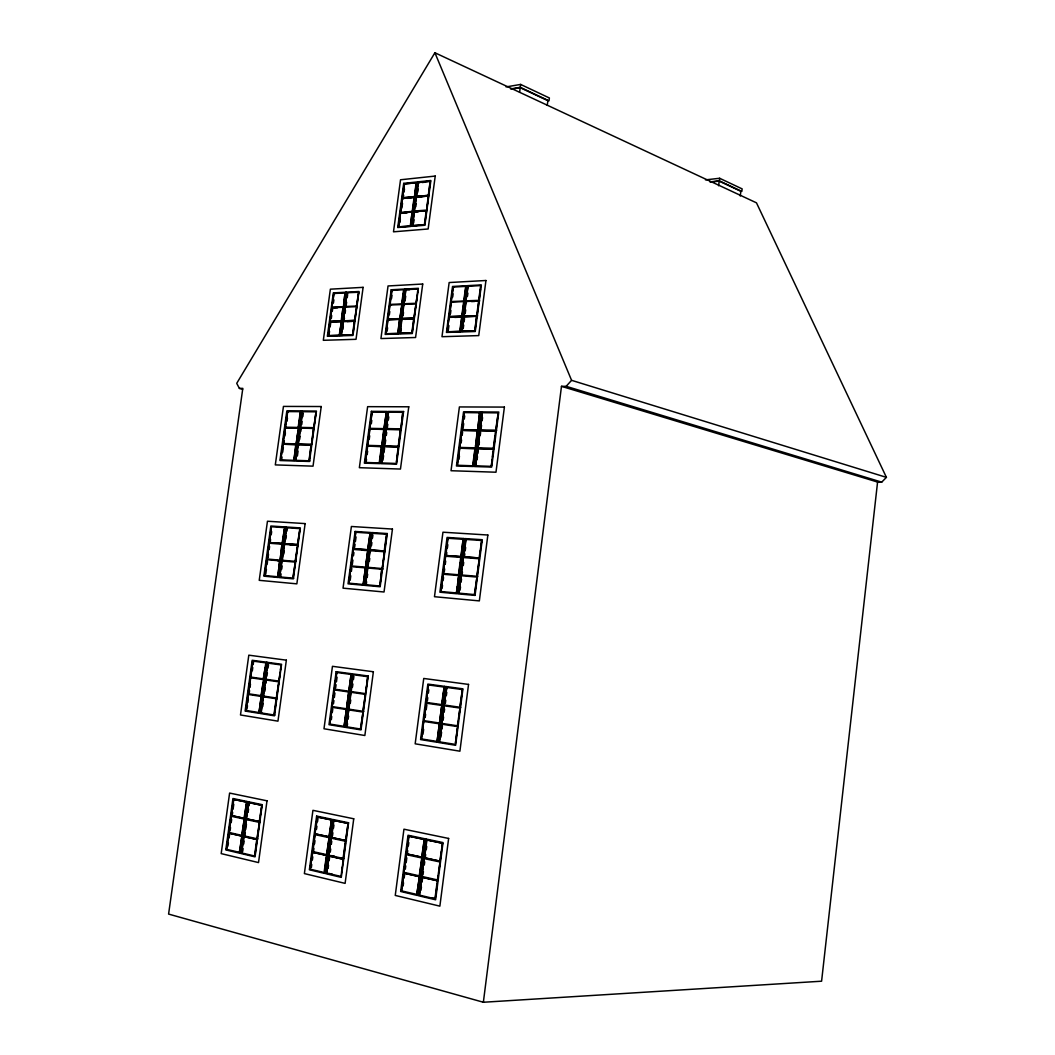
<?xml version="1.0" encoding="UTF-8"?>
<svg xmlns="http://www.w3.org/2000/svg" width="1055" height="1055" viewBox="0 0 1055 1055"><rect width="100%" height="100%" fill="white"/><g stroke="black" fill="none" stroke-linecap="round" stroke-linejoin="round"><path stroke-width="1.5" d="M877.575 482.043L821.594 981.203L483.361 1002.25L168.589 914.078L242.808 388.372L239.393 388.385L236.716 383.347L434.897 52.75L756.475 202.837L886.411 477.361L881.716 482.135L877.575 482.043L561.484 386.341L483.361 1002.25M740.267 195.993L740.834 191.285L719.18 181.117L711.176 182.014M718.613 185.746L719.18 181.117M719.629 178.269L742.14 188.885L741.836 191.417L719.325 180.84L719.629 178.269L705.452 179.878M519.601 92.326L520.207 87.684L512.427 89.002M520.629 84.426L549.378 97.983L549.009 100.832L520.247 87.314L520.629 84.426L506.07 86.919M419.455 876.626L416.791 894.495L419.455 876.626L403.814 873.131L401.493 890.868L417.121 894.495M421.657 857.214L424.308 839.398L421.987 857.214L406.346 853.864L408.667 836.18L409.643 836.193M461.787 556.776L460.85 556.592L463.119 539.25L461.167 556.658L445.777 555.523L448.032 538.314M472.693 465.73L474.948 448.52L459.518 448.177L457.29 465.255L459.835 448.256L475.251 448.599L473.009 465.809L457.29 465.255M477.282 430.585L475.343 447.848L459.624 447.425L461.853 430.374L477.585 430.677L461.853 430.374M419.547 875.835L421.881 857.992L406.241 854.642L403.92 872.353L419.231 875.835L421.881 857.992M437.073 741.441L439.368 723.809L423.701 721.422L421.407 738.922L437.073 741.441L439.368 723.809M439.684 721.422L441.557 707.021M442.493 699.861L441.874 704.648L426.194 702.406L428.488 684.959L426.194 702.406M442.915 696.656L443.535 691.869M456.433 592.963L458.701 575.555L442.995 574.237L440.739 591.512L456.433 592.963L457.25 586.633M457.672 583.468L458.49 577.138M460.442 562.157L458.806 574.79L443.1 573.472L445.355 556.222L461.061 557.422M475.554 446.278L477.388 432.233M477.691 429.913L479.616 412.676L477.691 429.913L461.958 429.622L464.187 412.584L479.92 412.769M437.298 880.78L434.963 898.807L419.402 895.115L421.723 877.219L437.627 880.78L421.723 877.219M421.829 876.428L424.163 858.572L421.829 876.428L437.72 879.989L438.313 875.479M441.425 851.385L440.159 861.197L424.255 857.781L426.589 839.938L427.552 839.965M439.368 741.836L441.979 724.205L439.368 741.836L455.285 744.395L457.593 726.605L441.663 724.178M441.768 723.4L444.063 705.769L441.768 723.4L457.699 725.827L458.318 720.974M444.168 704.991L446.779 687.438L444.168 704.991L460.099 707.285L462.393 689.561L446.45 687.398M458.727 593.134L461.009 575.714L476.966 577.059L474.697 594.611L458.727 593.134L461.009 575.714M461.101 574.949L463.369 557.554L479.339 558.768L477.071 576.294L461.101 574.949L463.369 557.554M464.82 553.809L464.411 556.974L463.475 556.789L465.73 539.422L481.7 540.503L480.882 546.859M477.875 448.665L475.634 465.888L477.559 448.586L493.555 449.021L477.559 448.586M480.21 430.704L477.968 447.9L479.906 430.625L495.903 430.928L479.906 430.625M479.999 429.86L482.241 412.69L498.237 412.874L495.995 430.163L480.315 429.952L482.241 412.69M422.053 877.219L419.402 895.115M466.046 539.487L463.778 556.842L479.432 558.003L463.475 556.789M421.011 890.222L421.433 886.978M422.066 882.099L422.488 878.841M423.015 874.806L423.437 871.562M424.295 865.074L424.717 861.816M425.653 854.55L425.231 857.794L424.255 857.781M426.286 849.684L426.708 846.44M440.95 737.102L441.583 732.289M441.992 729.071L442.414 725.866M443.14 720.288L443.562 717.084M444.181 712.27L444.603 709.079M445.329 703.5L445.751 700.296M446.371 695.496L446.793 692.304M460.086 590.141L460.507 586.976M461.127 582.228L461.536 579.05M462.05 575.12L462.459 571.955M463.277 565.638L463.699 562.473M465.229 550.657L465.637 547.505M477.071 459.782L477.48 456.657M477.875 453.518L478.284 450.393M478.996 444.946L479.405 441.821M480.223 435.57L480.632 432.445M481.133 428.567L481.542 425.442M482.148 420.76L482.557 417.635M439.829 861.183L442.493 843.222L441.847 848.128M479.128 557.937L481.7 540.503M493.252 448.929L491.314 466.363L492.131 460.059M495.586 430.849L493.344 448.164L494.268 448.415M435.478 897.304L437.232 883.787M438.695 872.485L440.054 861.988L424.163 858.572M455.496 742.773L457.382 728.227M458.74 717.756L459.993 708.063L444.063 705.769M479.854 554.811L480.473 550.051M492.54 456.907L493.147 452.173M495.283 435.649L493.661 448.256L477.664 447.821M547.255 105.381L547.861 100.673L520.207 87.684M460.679 331.666L459.769 331.362L461.681 316.777L449.061 317.278L447.135 331.771L449.061 317.278M462.683 316.447L461.774 316.144L463.686 301.572L451.052 302.165L449.14 316.645L462.077 316.249L463.567 304.921M465.783 288.12L464.081 301.044L451.144 301.532L453.057 287.066L465.69 286.393L463.778 300.939L464.688 301.255M461.905 331.296L463.831 316.698L476.636 316.197L475.014 330.98L461.905 331.296L475.014 330.98M463.91 316.052L465.835 301.479L478.944 300.992L477.031 315.656L463.91 316.052L477.638 315.867M468.143 286.393L465.914 300.833L467.84 286.274L480.645 285.589L478.733 300.24L479.643 300.556M462.222 331.389L463.831 316.698M464.226 316.157L466.139 301.585M463.25 328.356L463.686 325.111M464.108 321.881L464.53 318.636M465.255 313.137L465.69 309.893M467.471 296.31L467.893 293.079M474.71 330.874L476.636 316.197M476.728 315.55L478.64 300.886L479.563 301.203M423.807 720.644L426.418 703.21L423.807 720.644L439.473 723.031L441.768 705.426L426.101 703.171M446.819 552.517L446.397 555.642L445.461 555.457L447.716 538.248L463.422 539.316M480.526 288.965L479.036 300.345L465.914 300.833M404.144 873.131L401.493 890.868M445.672 556.288L443.1 573.472M462.169 430.453L459.624 447.425M403.116 886.029L403.538 882.798M404.171 877.971L404.593 874.74M405.331 869.135L405.753 865.918M406.175 862.7L406.808 857.873M407.744 850.66L407.322 853.864L406.346 853.864M408.377 845.833L408.799 842.629M423.002 734.227L423.622 729.453M425.191 717.558L425.6 714.38M426.233 709.619L426.853 704.859M427.367 700.916L427.789 697.751M428.409 692.99L428.818 689.825M442.098 588.532L442.507 585.393M443.126 580.685L443.535 577.547M444.247 572.074L444.656 568.948M445.276 564.24L445.685 561.102M447.425 547.822L447.834 544.697M459.031 459.281L459.439 456.182M461.167 443.021L461.563 439.922M462.182 435.267L462.578 432.168M463.092 428.33L463.699 423.688M464.305 419.046L464.714 415.947M343.323 859.232L341.016 876.441L326.483 873.065L328.778 855.987L343.323 859.232L342.69 863.926M331.27 837.419L345.486 840.532L348.11 823.388L345.816 840.545L331.27 837.419L333.565 820.394L348.11 823.388M384.244 550.974L386.486 534.252L372.178 533.316L369.936 549.919L384.561 551.027L369.936 549.919M398.183 446.806L396.284 463.462L381.633 462.947L383.849 446.476L398.5 446.885L383.849 446.476M386.156 429.306L383.954 445.751L386.156 429.306L400.504 429.504L398.289 446.067L399.225 446.305M341.649 871.746L342.268 867.052M343.627 856.911L345.513 842.866M348.427 709.857L363.012 712.072L360.744 729.058L346.159 726.71L348.757 709.883L346.159 726.71M350.801 692.265L365.386 694.375L363.118 711.321L348.532 709.105L350.801 692.265L351.763 692.37M365.689 692.08L366.507 685.921M366.916 682.849L367.747 676.69L353.161 674.712L350.893 691.526L365.478 693.623L367.747 676.69M379.879 586.013L381.805 569.186L379.879 586.013L365.267 584.655L367.509 568.012L382.121 569.252M384.468 551.765L382.226 568.5L384.468 551.765L369.843 550.644L367.602 567.274L368.564 567.445M384.772 549.51L386.592 535.835M396.482 461.958L398.302 448.388M400.504 429.504L398.592 446.146L383.954 445.751M400.913 428.858L402.812 412.241L400.913 428.858L386.262 428.581L388.464 412.162L403.129 412.334M449.443 316.737L451.369 302.271M453.36 287.184L451.144 301.532M448.27 330.466L448.916 325.639M450.485 313.744L450.907 310.526M452.7 297.035L453.123 293.818M326.404 855.447L324.109 872.498L310.13 869.188L312.425 852.255L326.733 855.447L312.425 852.255M314.812 834.584L329.12 837.657L326.839 854.695L312.531 851.504L314.812 834.584L315.801 834.611M329.885 836.932L314.918 833.846L317.199 816.952L331.521 819.906L331.099 822.992M329.767 724.047L332.351 707.364L329.767 724.047L344.101 726.354L346.37 709.514L332.022 707.325M332.127 706.586L334.382 689.891L332.127 706.586L346.475 708.775L348.73 691.961L346.884 705.716M334.475 689.152L336.73 672.483L334.475 689.152L348.836 691.223L350.893 675.952M348.809 583.164L351.051 566.654L365.439 567.867L363.197 584.496L348.809 583.164L351.051 566.654M353.372 549.431L351.144 565.928L353.372 549.431L367.76 550.539L365.729 565.625M353.478 548.706L355.706 532.248L370.094 533.223L367.549 549.747L353.478 548.706L367.865 549.8L369.685 536.243M365.136 462.446L367.351 446.107L381.765 446.502L379.549 462.947L365.136 462.446L366.085 462.67L366.52 459.4M367.443 445.381L369.646 429.069L384.073 429.359L381.857 445.777L367.443 445.381L368.38 445.619M369.751 428.356L371.953 412.07L386.381 412.228L384.165 428.633L369.751 428.356L372.257 412.149M312.755 852.255L310.13 869.188M312.86 851.504L315.142 834.597M314.918 833.846L317.529 816.966M353.794 548.771L355.706 532.248M365.452 462.525L367.668 446.186L381.765 446.502M367.76 445.461L369.962 429.161L384.073 429.359M311.331 867.645L311.753 864.573M312.372 859.957L312.794 856.884M313.928 848.444L313.52 851.517L312.531 851.504M314.561 843.829L314.97 840.756M316.526 829.27L316.935 826.197M317.555 821.594L317.977 818.522M331.349 719.576L331.758 716.543M332.378 711.98L332.787 708.947M333.499 703.645L333.921 700.612M334.33 697.579L334.936 693.029M335.661 687.741L336.07 684.721M336.479 681.688L337.086 677.139M350.181 580.329L350.788 575.832M351.394 571.322L351.803 568.328M352.304 564.596L352.911 560.1M353.517 555.603L353.926 552.609M354.625 547.387L355.034 544.393M355.443 541.413L356.049 536.916M367.18 454.507L367.628 451.237M369.263 439.104L369.712 435.834M371.347 423.714L371.782 420.457M398.381 226.865L400.267 212.939L412.175 211.844L410.593 225.981L398.381 226.865L411.199 226.205M400.346 212.319L402.232 198.406L414.444 197.364L402.535 198.538L400.649 212.437L412.558 211.356L414.022 200.476M403.643 195.083L403.221 198.169L402.311 197.799L404.184 183.913L416.409 182.779L404.184 183.913M398.685 226.97L400.57 213.057L412.479 211.976M404.5 184.032L402.614 197.918L414.523 196.757L416.198 184.335M399.924 222.565L400.346 219.48M401.889 208.046L402.522 203.404M404.065 191.997L404.474 188.911M385.827 333.762L387.726 319.691L399.634 319.23L398.038 333.486L385.827 333.762L398.038 333.486M388.741 319.375L387.805 319.072L389.704 305.014L401.929 304.565L400.03 318.702L388.121 319.177L390.02 305.119M390.719 304.71L389.796 304.394L391.695 290.362L403.603 289.716L401.704 303.84L402.628 304.156M386.13 333.868L388.042 319.797L399.937 319.322M390.099 304.499L391.998 290.468M387.172 330.94L387.594 327.815M389.374 314.693L389.796 311.568M391.563 298.473L391.985 295.347M410.29 225.862L412.175 211.844M414.14 197.245L412.254 211.237L413.178 211.593M414.523 196.757L416.105 182.66M328.896 836.905L331.521 819.906M381.448 446.423L379.233 462.881L380.182 463.105M383.756 429.266L381.857 445.777M324.65 870.955L326.523 856.99M330.677 826.091L329.226 836.905L315.247 833.846M397.722 333.38L399.634 319.23M400.636 318.9L399.713 318.597L401.929 304.565M412.307 225.691L424.677 224.794L412.307 225.691L414.193 211.673L426.576 210.697L424.888 223.225M428.541 195.993L416.474 197.166L414.285 211.053L416.158 197.048L428.541 195.993L427.077 206.938M416.25 196.428L418.123 182.449L430.203 181.183L428.62 195.373L416.25 196.428L428.62 195.373M403.485 292.96L402.008 303.945L389.796 304.394M412.611 225.81L414.496 211.791L426.576 210.697M416.554 196.56L418.426 182.568L430.506 181.315M413.639 222.922L414.061 219.809M415.815 206.74L416.237 203.641M417.78 192.142L418.202 189.043M328.883 855.236L331.178 838.171L328.883 855.236L343.086 858.467L345.394 841.297L346.37 841.31M326.813 873.065L329.107 855.987M331.6 837.433L333.894 820.408M348.862 709.131L351.117 692.304M351.223 691.566L353.161 674.712M365.584 584.721L367.826 568.065M367.918 567.326L370.16 550.71M370.252 549.972L372.178 533.316M384.165 446.555L381.633 462.947M386.565 428.66L388.464 412.162M399.753 333.314L412.123 333.024L399.753 333.314L401.652 319.151L414.035 318.768L412.334 331.441M401.744 318.518L414.114 318.148L401.744 318.518L403.643 304.368L416.013 303.906L414.325 316.566M405.938 289.716L404.025 303.853L405.621 289.611L418.004 289.07L417.582 292.235M328.092 868.41L328.514 865.311M329.147 860.656L329.556 857.544M330.281 852.15L330.703 849.038M331.323 844.396L331.745 841.297M332.47 835.903L332.879 832.804M333.512 828.162L333.921 825.063M347.135 726.79L347.543 723.73M348.163 719.141L348.572 716.068M350.326 703.078L350.735 700.019M352.476 687.042L352.898 683.996M353.504 679.407L353.913 676.361M366.626 581.793L366.23 584.826L365.267 584.655M367.246 577.256L367.641 574.237M369.369 561.405L369.777 558.385M371.505 545.567L371.901 542.56M372.521 538.037L372.916 535.017M382.978 460.178L383.585 455.694M383.98 452.7L384.587 448.217M385.088 444.498L385.695 440.014M386.288 435.53L386.697 432.537M387.792 424.347L387.198 428.831L386.262 428.581M388.398 419.877L388.794 416.896M400.056 333.42L401.968 319.243L414.035 318.768M402.047 318.623L403.946 304.473M400.887 332.035L401.309 328.896M403.089 315.682L403.511 312.544M405.067 300.926L405.7 296.204M424.374 224.675L426.273 210.565M428.238 195.861L426.655 210.077L414.285 211.053M428.317 195.241L430.203 181.183M411.819 332.918L413.718 318.663M413.811 318.043L416.013 303.906M416.316 301.704L417.16 295.387M327.973 335.648L339.209 335.279L341.411 321.63L329.859 321.973L328.29 335.741L339.525 335.385L341.2 323.16M343.376 307.282L331.824 307.704L329.938 321.366L341.187 320.918L343.06 307.19L341.701 319.494M343.666 305.159L345.025 292.855L343.455 306.675L331.903 307.111L333.776 293.461L345.341 292.96M342.044 335.516L341.121 335.226L343.007 321.459L354.401 321.01L354.282 324.175M344.431 318.082L344.022 321.142L343.086 320.852L344.972 307.097L356.682 306.662L354.783 320.496L343.402 320.944L344.972 307.097M345.064 306.491L346.937 292.749L358.647 292.248L356.761 306.056L345.064 306.491L347.253 292.855M354.704 321.102L343.31 321.551L341.424 335.319L349.561 335.055M342.888 329.397L343.31 326.338M345.064 313.506L345.486 310.447M345.987 306.794L346.607 302.218M347.24 297.642L347.662 294.596M341.121 335.226L352.502 334.857L354.401 321.01M343.086 320.852L354.48 320.39L356.682 306.662M353.029 333.406L353.86 327.261M241.912 836.074L228.764 833.134L226.508 849.341L239.656 852.387L241.912 836.074L239.327 852.387L240.316 852.387M244.035 818.324L246.619 802.064L233.458 799.36L231.216 815.528L244.035 818.324L231.546 815.528L233.788 799.374M269.17 542.521L282.094 543.47L284.613 527.645L271.359 526.748L269.17 542.521L270.133 542.692L270.568 539.54M295.796 444.498L293.923 460.336L280.656 459.875L282.846 444.208L296.112 444.577L282.846 444.208M285.43 427.961L282.938 443.522L285.114 427.882L298.38 428.145L296.204 443.878L297.945 431.297M242.241 833.714L244.272 819.062L231.111 816.24L228.869 832.421L241.687 835.349L244.272 819.062M244.589 816.715L246.395 803.699M259.24 710.938L261.02 698.041M263.117 682.849L261.337 695.72L248.149 693.715L250.378 677.732L251.341 677.838M263.671 678.919L250.47 677.033L252.686 661.063L265.886 662.856L263.341 678.893L265.227 667.67M277.808 576.755L279.694 560.772L277.808 576.755L264.581 575.529L266.783 559.704L280.01 560.825M280.327 558.53L281.988 544.169L280.116 560.126M271.359 526.748L269.487 542.573L282.41 543.523L284.388 529.241M294.147 458.767L295.888 446.16M300.649 411.74L298.473 427.46L285.206 427.196L287.369 411.582L300.332 411.661L298.169 427.38L299.106 427.618M256.774 839.529L254.519 855.987L241.503 852.902L243.758 836.562L257.104 839.543L243.758 836.562M246.118 819.524L259.477 822.386L257.209 838.817L243.863 835.837L246.118 819.524L247.107 819.55M260.229 821.687L246.211 818.812L248.466 802.512L249.455 802.552L249.006 805.809M275.83 703.659L274.26 715.026L260.875 712.877L263.104 696.735L264.08 696.827M265.438 679.908L278.837 681.846L276.595 698.067L263.196 696.023L265.438 679.908L266.401 680.013L265.966 683.244M265.53 679.209L267.759 663.107L265.53 679.209L278.929 681.121L280.05 673.024M279.681 576.9L281.896 560.957L295.321 562.091L293.119 578.14L279.681 576.9L281.896 560.957M282.951 560.416L281.988 560.245L284.191 544.327L297.629 545.356L296.31 554.97M284.283 543.628L286.485 527.724L299.937 528.647L297.734 544.644L284.283 543.628L297.734 544.644M295.809 460.336L297.998 444.551L311.146 444.841L309.273 460.811L295.809 460.336L298.314 444.63L311.462 444.92M298.09 443.852L300.266 428.106L313.744 428.37L311.555 444.221L298.09 443.852L299.04 444.089M302.548 411.674L300.372 427.407L302.548 411.674L316.025 411.832L314.06 426.075M244.087 836.562L241.503 852.902M244.193 835.85L246.448 819.537M261.192 712.903L263.433 696.775M263.526 696.063L265.755 679.948M282.305 560.311L284.507 544.393M284.599 543.681L286.485 527.724M298.407 443.931L300.583 428.185L313.744 428.37M242.703 851.425L243.112 848.457M243.731 844L244.14 841.033M245.301 832.593L244.852 835.863L243.863 835.837M245.749 829.336L246.435 824.443M248.11 812.324L248.558 809.066M262.735 706.507L263.183 703.289M264.845 691.289L265.293 688.071M266.941 676.097L267.39 672.879M268.062 668.052L268.511 664.835M280.643 577.059L281.092 573.867M281.751 569.093L282.186 565.902M283.821 554.046L284.27 550.868M285.905 539.039L286.34 535.861M287 531.087L287.435 527.909M297.418 455.813L298.064 451.092M299.686 439.355L300.121 436.216M300.781 431.482L301.216 428.33M301.743 424.492L302.178 421.354M302.838 416.633L303.273 413.494M259.24 821.66L261.825 805.268L260.387 815.7M297.405 544.591L299.937 528.647M311.146 444.841L308.957 460.732L309.906 460.956M313.427 428.29L311.555 444.221M255.046 854.497L256.906 841.033M259.978 818.68L259.57 821.66L246.54 818.812L248.795 802.525L261.825 805.268M280.485 669.793L281.158 664.927L267.759 663.107M295.862 558.174L295.426 561.379L281.988 560.245M328.29 335.741L330.162 322.065M329.938 321.366L332.127 307.809M334.092 293.567L331.903 307.111M329.12 334.422L329.529 331.376M330.162 326.826L330.782 322.263M331.283 318.623L331.705 315.59M332.338 311.04L332.747 308.007L331.824 307.704M333.459 302.864L333.881 299.831M248.057 694.427L261.244 696.432L259.016 712.547L245.828 710.437L248.057 694.427L249.033 694.52M269.078 543.22L267.205 559.071L269.078 543.22L282.318 544.222M229.093 833.147L226.508 849.341M248.373 694.454L245.828 710.437M248.479 693.755L250.694 677.772M250.8 677.059L253.015 661.103M283.149 444.287L280.656 459.875M285.523 427.275L287.685 411.674M227.959 846.11L228.407 842.879M229.08 838.013L229.528 834.782M230.082 830.826L230.531 827.595M231.203 822.742L231.652 819.498M232.654 812.324L232.206 815.555L231.216 815.528M233.102 809.093L233.775 804.253M247.028 708.92L247.477 705.729M247.912 702.525L248.36 699.32M249.573 690.616L249.125 693.821L248.149 693.715M250.009 687.425L250.457 684.233M252.33 670.756L252.778 667.564M253.213 664.373L253.662 661.182L252.686 661.063M265.768 574.105L266.427 569.357M267.086 564.623L267.522 561.458M268.062 557.594L268.498 554.442M269.157 549.708L269.592 546.543M271.227 534.806L271.663 531.654M281.606 460.086L282.041 456.96M282.7 452.265L283.347 447.571M283.887 443.746L284.309 440.621M284.969 435.939L285.404 432.814M287.013 421.196L287.448 418.07M561.484 386.341L566.153 386.315L571.573 380.327L434.897 52.75M510.541 88.963L520.247 87.314M709.87 181.895L719.325 180.84M422.053 182.515L425.073 182.198M402.311 197.799L414.219 196.626M407.612 198.34L410.58 198.05M418.584 197.272L421.604 196.982M404.157 213.018L407.138 212.754M418.123 211.752L414.193 211.673M409.564 289.769L405.621 289.611M403.722 303.748L416.105 303.286L418.004 289.07M334.356 307.928L337.574 307.783M471.559 301.585L474.75 301.427M387.805 319.072L399.713 318.597M449.14 316.645L461.774 316.144M330.255 321.472L341.187 320.918M329.859 321.973L341.095 321.524M449.364 317.384L461.998 316.882L460.072 331.468L449.021 331.824M464.134 316.803L476.939 316.302M347.187 321.617L352.067 321.432M405.595 319.335L401.652 319.151M454.705 317.41L457.87 317.278M447.135 331.771L459.769 331.362M438.379 879.976L437.403 879.989L440.054 861.988M326.483 873.065L327.472 873.065M403.92 872.353L406.241 854.642M327.485 854.695L326.509 854.695L329.12 837.657M300.372 427.407L313.836 427.671L316.025 411.832M285.114 427.882L298.064 428.066M386.473 429.385L400.808 429.596M257.868 838.831L256.879 838.804L259.477 822.386M345.486 840.532L346.475 840.558M282.938 443.522L296.204 443.878M228.869 832.421L231.111 816.24M475.317 465.809L491.314 466.363M246.211 818.812L247.2 818.838M445.461 555.457L460.85 556.592M290.072 544.868L293.343 545.105M362.142 550.196L365.267 550.42M266.875 559.005L280.749 560.231M351.144 565.928L365.531 567.142L367.76 550.539M367.602 567.274L382.86 568.619M421.407 738.922L423.701 721.422M277.425 560.667L280.656 560.944M379.576 569.093L382.754 569.357M344.101 726.354L346.37 709.514M361.39 729.111L360.414 729.031L363.012 712.072M260.875 712.877L261.851 712.969M274.907 715.079L273.931 715L276.173 698.753L277.149 698.845M458.332 725.88L457.382 725.787L459.993 708.063M348.532 709.105L349.508 709.197M363.751 711.387L362.788 711.294L365.386 694.375M277.241 698.12L276.278 698.028L278.837 681.846M261.996 695.786L261.02 695.693L263.565 679.631L250.378 677.732M263.196 696.023L264.172 696.129M442.507 704.714L441.557 704.621L444.155 687.082L428.488 684.959M460.732 707.351L459.782 707.246L462.393 689.561M348.836 691.223L351.091 674.435L336.73 672.483M350.893 691.526L351.869 691.632M250.47 677.033L251.446 677.139M278.929 681.121L281.158 664.927M334.382 689.891L348.73 691.961M263.104 696.735L276.502 698.779M293.752 578.246L292.789 578.087L295.321 562.091M264.581 575.529L266.783 559.704M363.197 584.496L365.439 567.867M440.739 591.512L442.995 574.237M475.317 594.717L474.381 594.558L476.966 577.059M296.059 561.497L295.11 561.326L297.629 545.356M367.509 568.012L368.459 568.183M459.426 574.909L458.49 574.738L460.745 557.356L461.694 557.541M284.191 544.327L285.14 544.499M477.691 576.412L476.755 576.228L479.339 558.768M369.843 550.644L370.793 550.829M445.355 556.222L446.305 556.407M447.716 538.248L448.652 538.432M465.73 539.422L466.666 539.606M424.308 839.398L408.984 836.18L406.676 853.864L421.987 857.214M442.493 843.222L426.906 839.951L424.585 857.781L440.159 861.197M233.458 799.36L246.29 802.064M248.466 802.512L261.495 805.255M317.199 816.952L331.191 819.893M333.565 820.394L347.781 823.388M408.667 836.18L423.978 839.398M426.589 839.938L442.164 843.209M331.178 838.171L345.724 841.297M331.441 855.605L334.606 856.317M340.923 857.768L344.075 858.48M228.764 833.134L241.582 836.061M328.778 855.987L342.994 859.232M403.814 873.131L419.125 876.626M329.055 873.448L332.206 874.186M431.271 897.686L434.383 898.425M297.998 444.551L298.934 444.775M285.206 427.196L286.142 427.433M239.393 388.385L242.597 389.203M287.369 411.582L288.318 411.832M369.646 429.069L370.595 429.319M459.518 448.177L460.455 448.415M384.798 428.792L383.862 428.554L386.381 412.228M371.953 412.07L372.89 412.32M461.958 429.622L464.187 412.584M496.615 430.335L495.692 430.084L498.237 412.874M566.153 386.315L881.716 482.135M571.573 380.327L886.411 477.361M339.209 335.279L340.145 335.569M387.726 319.691L388.649 319.995M357.381 306.267L356.458 305.95L358.647 292.248M333.776 293.461L334.712 293.765M346.937 292.749L347.873 293.066M389.704 305.014L390.64 305.33M403.643 304.368L404.566 304.684M391.695 290.362L392.618 290.679M461.681 316.777L462.604 317.093M451.052 302.165L451.975 302.482M465.835 301.479L466.745 301.796M453.057 287.066L453.967 287.395M467.84 286.274L468.75 286.617M400.267 212.939L401.177 213.295M402.232 198.406L403.142 198.775M416.158 197.048L417.081 197.417M418.123 182.449L419.033 182.832M424.822 838.765L417.437 895.471L400.663 891.475L408.034 835.244L424.822 838.765M444.683 686.37L437.403 742.311L420.576 739.568L427.855 684.088L444.683 686.37M463.963 538.525L456.762 593.741L439.895 592.198L447.083 537.43L463.963 538.525M480.46 411.925L473.352 466.508L456.446 465.994L463.554 411.832L480.46 411.925M425.943 839.002L418.545 895.735L435.61 899.783L443.021 842.576L425.943 839.002M445.803 686.515L438.511 742.496L455.628 745.278L462.934 688.836L445.803 686.515M465.084 538.604L457.883 593.846L475.04 595.402L482.254 539.712L465.084 538.604M481.581 411.938L474.473 466.547L491.656 467.075L498.791 412.03L481.581 411.938M448.626 838.448L439.869 906.153L395.256 895.431L403.946 829.19L448.626 838.448M468.539 684.418L459.901 751.2L415.169 743.815L423.741 678.457L468.539 684.418M487.858 535.017L479.339 600.902L434.475 596.708L442.955 532.208L487.858 535.017M504.396 407.085L495.982 472.218L451.026 470.728L459.4 406.94L504.396 407.085M466.389 285.72L460.297 331.982L446.45 332.431L452.529 286.472L466.389 285.72M467.312 285.668L461.206 331.956L475.251 331.507L481.357 284.916L467.312 285.668M485.946 280.498L478.746 335.596L441.979 336.703L449.153 282.542L485.946 280.498M348.572 822.768L341.279 877.364L325.705 873.659L332.984 819.498L348.572 822.768M368.221 676.004L361.008 729.889L345.381 727.343L352.568 673.881L368.221 676.004M387.277 533.553L380.156 586.765L364.489 585.327L371.584 532.538L387.277 533.553M403.603 411.516L396.561 464.134L380.855 463.659L387.884 411.437L403.603 411.516M435.227 176.066L428.145 228.975L393.489 231.823L400.531 179.772L435.227 176.066M422.725 284.019L415.578 337.508L380.934 338.563L388.042 285.958L422.725 284.019M353.742 818.786L345.104 883.378L304.381 873.593L312.939 810.332L353.742 818.786M373.378 671.758L364.859 735.506L323.991 728.768L332.457 666.312L373.378 671.758M392.447 529.056L384.033 592L343.033 588.163L351.394 526.485L392.447 529.056M408.773 406.795L400.465 469.053L359.359 467.695L367.628 406.663L408.773 406.795M316.632 816.069L309.366 869.782L324.689 873.421L331.969 819.287L316.632 816.069M336.163 671.666L328.989 724.68L344.365 727.185L351.552 673.749L336.163 671.666M355.126 531.469L348.045 583.837L363.461 585.235L370.556 532.472L355.126 531.469M371.373 411.345L364.371 463.145L379.826 463.62L386.842 411.424L371.373 411.345M403.696 183.359L397.735 227.524L410.777 226.429L416.765 181.988L403.696 183.359M391.207 289.769L385.167 334.409L398.223 333.987L404.263 289.07L391.207 289.769M417.635 181.895L411.648 226.35L424.875 225.243L430.875 180.497L417.635 181.895M405.133 289.017L399.08 333.96L412.307 333.538L418.373 288.305L405.133 289.017M345.658 292.222L339.67 335.872L327.353 336.268L333.327 292.894L345.658 292.222M346.475 292.182L340.488 335.846L352.977 335.45L358.977 291.51L346.475 292.182M363.118 287.342L356.023 339.314L323.318 340.303L330.373 289.175L363.118 287.342M247.015 801.47L239.841 853.244L225.796 849.908L232.944 798.516L247.015 801.47M266.295 662.197L259.214 713.338L245.116 711.044L252.171 660.272L266.295 662.197M285.008 526.933L278.019 577.454L263.869 576.175L270.845 526.01L285.008 526.933M301.057 410.975L294.147 460.982L279.944 460.534L286.855 410.896L301.057 410.975M247.951 801.668L240.777 853.469L255.046 856.858L262.233 804.662L247.951 801.668M267.231 662.316L260.15 713.483L274.471 715.817L281.566 664.268L267.231 662.316M285.958 526.986L278.955 577.547L293.33 578.852L300.345 527.922L285.958 526.986M302.007 410.975L295.084 461.009L309.497 461.457L316.447 411.054L302.007 410.975M267.007 800.811L258.515 862.581L221.181 853.614L229.608 793.07L267.007 800.811M286.353 660.166L277.953 721.158L240.487 714.974L248.809 655.168L286.353 660.166M305.132 523.597L296.851 583.85L259.227 580.329L267.456 521.236L305.132 523.597M321.234 406.531L313.032 466.152L275.302 464.899L283.452 406.412L321.234 406.531"/></g></svg>
